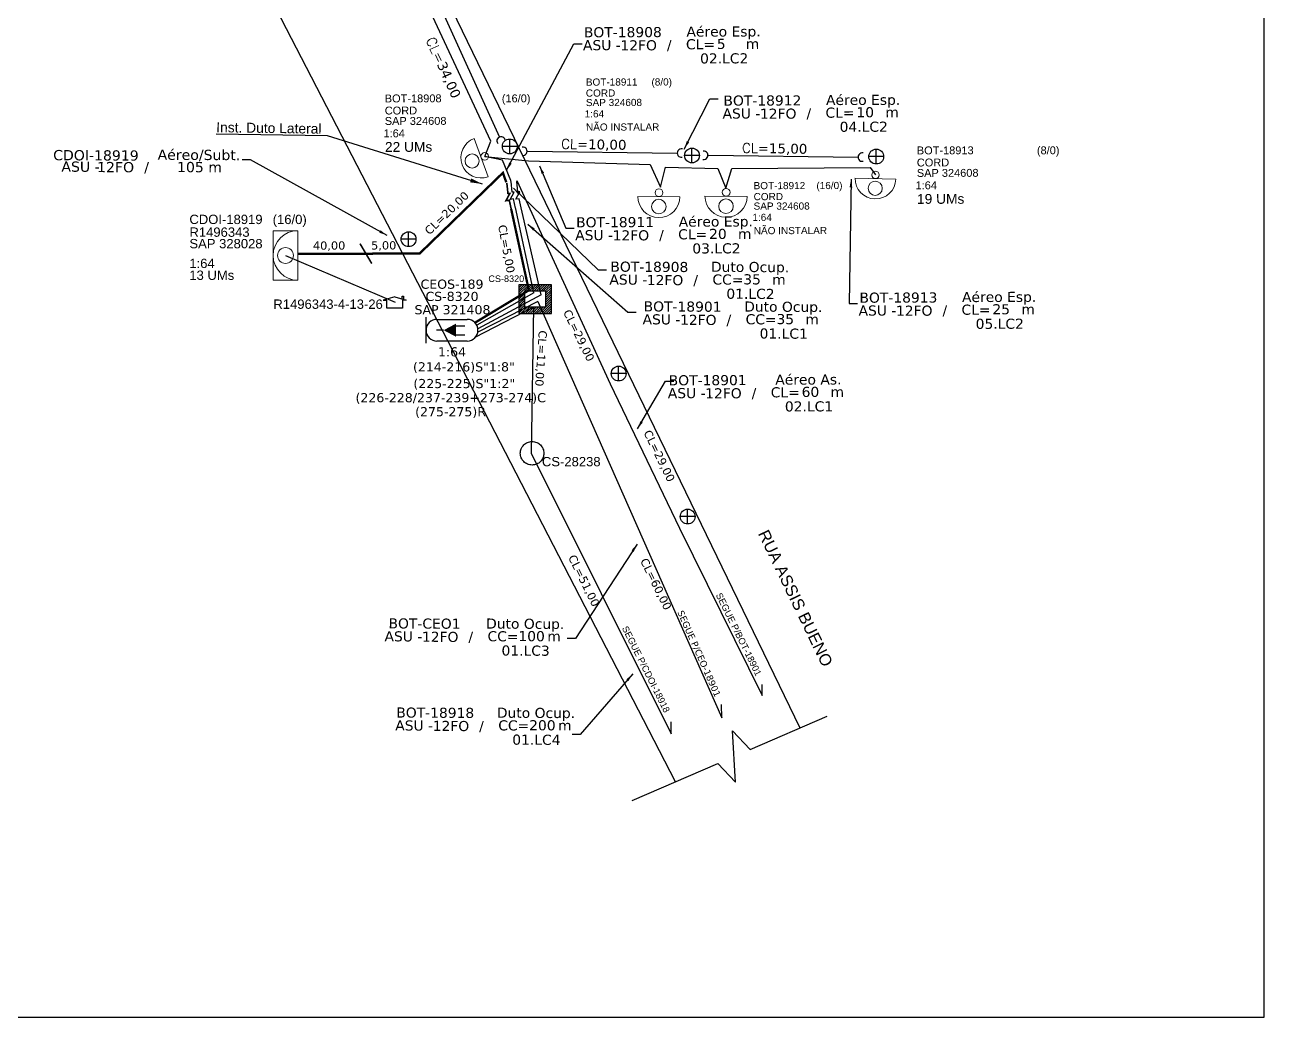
# Model space of a CAD drawing. Header units: metres. Extents: x -1286 to -445, y -500 to 94.
# Drawn here: x -745.7 to -445.1, y -499.8 to -259.2 of the extents above; entities that cross this region are included whole.
import ezdxf
from ezdxf.enums import TextEntityAlignment as Align

# ---------------------------------------------------------------- set-up
doc = ezdxf.new("R2010")
doc.units = ezdxf.units.M
doc.linetypes.add('PHANTOM2', pattern=[1.25, 0.625, -0.125, 0.125, -0.125, 0.125, -0.125])
for name, color, linetype in [('10.0-Cartográfico', 4, 'Continuous'), ('10.1-Caixas Subterrâneas', 5, 'Continuous'), ('20.4-CEOS', 1, 'Continuous'), ('CAP a instalar', 1, 'Continuous'), ('celulas gpon', 7, 'Continuous'), ('DROP DE CLIENTE', 140, 'Continuous'), ('label_cabos', 7, 'Continuous'), ('Legenda', 1, 'Continuous'), ('locais', 7, 'Continuous'), ('MUB_SEGMENTO', 7, 'Continuous'), ('Poste01', 7, 'Continuous'), ('SEGMENTO', 10, 'Continuous'), ('Subida Lateral', 5, 'Continuous'), ('surveys', 7, 'Continuous'), ('surveys legendas', 7, 'Continuous')]:
    doc.layers.add(name, color=color, linetype=linetype)
for name, color, linetype, lineweight in [("20.0-LEGENDA DOS CDO'S", 1, 'Continuous', 0), ('20.1-CDO_INTERIOR', 1, 'Continuous', 0), ('20.2-CDO_POSTE', 1, 'Continuous', 5), ('20.6-CORDOALHA_SUPORTE', 7, 'Continuous', 25)]:
    doc.layers.add(name, color=color, linetype=linetype, lineweight=lineweight)
doc.layers.add('EXTRA', color=50, linetype='Continuous', plot=False)
doc.styles.add('ARIAL', font='arial.ttf')
doc.styles.add('DIGICADE', font='arial.ttf')
doc.styles.add('ROMANS', font='romans.shx')
doc.styles.add('siredit', font='verdana.ttf')
doc.linetypes.add('FENCELINE1', pattern='A,0.25,-0.1,[133,ltypeshp.shx,S=0.1,R=0,X=-0.1,Y=0],-0.1,1', length=1.45)
doc.dimstyles.new('CC', dxfattribs={"dimtxt": 0.8, "dimasz": 2, "dimexe": 0.18, "dimexo": 0.0625, "dimgap": 0.09, "dimtad": 0, "dimdec": 0, "dimrnd": 1, "dimzin": 0, "dimdsep": 46, "dimtxsty": 'siredit', "dimblk": 'NONE', "dimcen": 0, "dimse1": 1, "dimse2": 1, "dimsd1": 1, "dimsd2": 1, "dimclrt": 7, "dimadec": 0, "dimazin": 0, "dimtfac": 1, "dimtdec": 0, "dimtofl": 0, "dimtmove": 0, "dimatfit": 3, "dimfxl": 0, "dimtolj": 1, "dimtzin": 0, "dimarcsym": 0})

# ---------------------------------------------------------------- blocks, each defined once
blk = doc.blocks.new('MHMZ')
at = {"color": 0, "linetype": 'PHANTOM2'}
blk.add_circle((0, 0), 0.0000101, dxfattribs=at)
blk = doc.blocks.new('SURVEY_SURVEY')
for p, q in [((0, 0.0000127), (-0.0000126, 0.000009)), ((-0.0000126, 0.000009), (-0.0000086, 0.000009)), ((-0.0000086, 0), (-0.0000086, 0.000009)), ((0.0000086, 0), (-0.0000086, 0)), ((0, 0.0000127), (0.0000126, 0.000009)), ((0.0000084, 0.0000132), (0.0000098, 0.0000132)), ((0.0000084, 0.0000103), (0.0000084, 0.0000132)), ((0.0000126, 0.000009), (0.0000086, 0.000009)), ((0.0000086, 0.000009), (0.0000086, 0)), ((0.0000098, 0.0000132), (0.0000098, 0.0000099))]:
    blk.add_line(p, q)
blk = doc.blocks.new('*X70')
at = {"color": 0, "linetype": 'Continuous'}
for p, q in [((-1.25, 0.34099), (-0.49099, 1.1)), ((-1.25, 0.517767), (-0.667767, 1.1)), ((-1.25, 0.694544), (-0.844544, 1.1)), ((-1.25, 0.87132), (-1.02132, 1.1)), ((-1.25, 1.048097), (-1.198097, 1.1)), ((-0.789214, 0.625), (-0.314214, 1.1)), ((-0.612437, 0.625), (-0.137437, 1.1)), ((-0.43566, 0.625), (0.03934, 1.1)), ((-0.258883, 0.625), (0.216117, 1.1)), ((-0.082107, 0.625), (0.392893, 1.1)), ((0.09467, 0.625), (0.56967, 1.1)), ((0.271447, 0.625), (0.746447, 1.1)), ((0.448223, 0.625), (0.923223, 1.1)), ((0.625, 0.625), (1.1, 1.1)), ((0.801777, 0.625), (1.25, 1.073223)), ((-1.25, 0.164214), (-0.8035, 0.610714)), ((-1.25, -0.012563), (-0.8035, 0.433937)), ((-1.25, -0.18934), (-0.8035, 0.25716)), ((-1.25, -0.366117), (-0.8035, 0.080383)), ((0.8035, 0.449947), (1.25, 0.896447)), ((0.8035, 0.27317), (1.25, 0.71967)), ((0.8035, 0.096393), (1.25, 0.542893)), ((0.8035, -0.080383), (1.25, 0.366117)), ((0.8035, -0.25716), (1.25, 0.18934)), ((0.8035, -0.433937), (1.25, 0.012563)), ((-1.25, -0.542893), (-0.8035, -0.096393)), ((-1.25, -0.71967), (-0.8035, -0.27317)), ((-1.25, -0.896447), (-0.8035, -0.449947)), ((-1.25, -1.073223), (-0.801777, -0.625)), ((-1.1, -1.1), (-0.625, -0.625)), ((-0.923223, -1.1), (-0.448223, -0.625)), ((-0.746447, -1.1), (-0.271447, -0.625)), ((-0.56967, -1.1), (-0.09467, -0.625)), ((-0.392893, -1.1), (0.082107, -0.625)), ((-0.216117, -1.1), (0.258883, -0.625)), ((-0.03934, -1.1), (0.43566, -0.625)), ((0.137437, -1.1), (0.612437, -0.625)), ((0.314214, -1.1), (0.789214, -0.625)), ((0.49099, -1.1), (1.25, -0.34099)), ((0.667767, -1.1), (1.25, -0.517767)), ((0.8035, -0.610714), (1.25, -0.164214)), ((0.844544, -1.1), (1.25, -0.694544)), ((1.02132, -1.1), (1.25, -0.87132)), ((1.198097, -1.1), (1.25, -1.048097))]:
    blk.add_line(p, q, dxfattribs=at)
blk = doc.blocks.new('MANHOLE_MQ')
at = {"color": 0, "linetype": 'Continuous'}
for p, q in [((0.00000623, 0.00000569), (-0.00000627, 0.00000569)), ((-0.00000627, 0.00000569), (-0.00000627, -0.00000531)), ((0.00000623, -0.00000531), (0.00000623, 0.00000569)), ((-0.00000404, 0.00000331), (0.00000399, 0.00000331)), ((-0.00000404, -0.00000294), (-0.00000404, 0.00000331)), ((0.00000399, 0.00000331), (0.00000399, -0.00000294)), ((0.00000399, -0.00000294), (-0.00000404, -0.00000294)), ((0.00000399, -0.00000294), (0.00000399, -0.00000294)), ((-0.00000627, -0.00000531), (0.00000623, -0.00000531))]:
    blk.add_line(p, q, dxfattribs=at)
at = {"color": 0, "linetype": 'Continuous', "xscale": 5e-06, "yscale": 5e-06, "zscale": 1e-05}
blk.add_blockref('*X70', (-0.00000002, 0.00000019), dxfattribs=at)
blk = doc.blocks.new('Poste')
at = {"layer": 'locais', "color": 10}
for points in [[(-43.06984251, -22.89587746), (-43.06984251, -22.89586594)], [(-43.06983675, -22.8958717), (-43.06984827, -22.8958717)]]:
    blk.add_lwpolyline(points, dxfattribs=at)
blk.add_circle((-43.06984251, -22.8958717), 0.00000576, dxfattribs=at)
blk = doc.blocks.new('CDOE_CT_POST_DESENHO')
at = {"color": 0}
blk.add_line((2.14, 0.39), (-2.11, 0.39), dxfattribs=at)
for centre, radius in [((0.01, 1.4), 0.733), ((0.01, 0), 0.393)]:
    blk.add_circle(centre, radius, dxfattribs=at)
blk.add_arc((0.01, 0.39), 2.12, 0, 180, dxfattribs=at)
blk = doc.blocks.new('_None')
blk = doc.blocks.new('Inst CB DT OCUP CFOA-SM-ASU-120-S-12')
at = {"layer": 'label_cabos', "color": 0, "style": 'siredit'}
for tag, flags, p in [('ID_ATIVIDADE', 3, (1.31, 2.67)), ('FATOR', 1, (11.56, 2.55))]:
    blk.add_attdef(tag, text='', height=1, rotation=359.69, dxfattribs=dict(at, flags=flags)).set_placement(p, align=Align.MIDDLE_CENTER)
for tag, p in [('DESTINO_CABO', (3.13, 1.26)), ('TIPO_CABO', (13.11, 1.24)), ('TIPO_CABO', (1.26, 0)), ('CABO', (4.69, -0.05)), ('/', (7.71, -0.05)), ('LANCE', (10.91, 0)), ('UND', (15.96, 0)), ('FID', (13.15, -1.41))]:
    blk.add_attdef(tag, text='', height=1, rotation=359.69, dxfattribs=at).set_placement(p, align=Align.MIDDLE_CENTER)
blk.add_attdef('QTDE', (12.43, -0.47), '', height=1, rotation=359.69, dxfattribs=at)
blk = doc.blocks.new('Inst CB AS CFOA-SM-ASU-120-S-12')
at = {"layer": 'label_cabos', "color": 0, "style": 'siredit'}
for tag, flags, p in [('ID_ATIVIDADE', 3, (1.31, 2.67)), ('FATOR', 1, (11.56, 2.55))]:
    blk.add_attdef(tag, text='', height=1, rotation=359.69, dxfattribs=dict(at, flags=flags)).set_placement(p, align=Align.MIDDLE_CENTER)
for tag, p in [('DESTINO_CABO', (3.13, 1.26)), ('TIPO_CABO', (13.11, 1.24)), ('TIPO_CABO', (1.26, 0)), ('CABO', (4.69, -0.05)), ('/', (7.71, -0.05)), ('LANCE', (10.81, 0)), ('UND', (15.96, 0)), ('FID', (13.15, -1.41))]:
    blk.add_attdef(tag, text='', height=1, rotation=359.69, dxfattribs=at).set_placement(p, align=Align.MIDDLE_CENTER)
blk.add_attdef('QTDE', (12.43, -0.47), '', height=1, rotation=359.69, dxfattribs=at)
blk = doc.blocks.new('Inst CB ESP CFOA-SM-ASU-120-S-12')
at = {"layer": 'label_cabos', "color": 0, "style": 'siredit'}
for tag, flags, p in [('ID_ATIVIDADE', 3, (1.31, 2.67)), ('FATOR', 1, (11.56, 2.55))]:
    blk.add_attdef(tag, text='', height=1, rotation=359.69, dxfattribs=dict(at, flags=flags)).set_placement(p, align=Align.MIDDLE_CENTER)
for tag, p in [('DESTINO_CABO', (3.13, 1.26)), ('TIPO_CABO', (13.11, 1.24)), ('TIPO_CABO', (1.26, 0)), ('CABO', (4.69, -0.05)), ('/', (7.71, -0.05)), ('LANCE', (10.81, 0)), ('UND', (15.96, 0)), ('FID', (13.15, -1.41))]:
    blk.add_attdef(tag, text='', height=1, rotation=359.69, dxfattribs=at).set_placement(p, align=Align.MIDDLE_CENTER)
blk.add_attdef('QTDE', (12.43, -0.47), '', height=1, rotation=359.69, dxfattribs=at)
blk = doc.blocks.new('CDOE_CT_POSTE')
at = {"layer": "20.0-LEGENDA DOS CDO'S", "color": 0, "style": 'ARIAL'}
for tag, p in [('CDO_N', (0.12, 5.25)), ('CORDOALHA', (0.12, 4.02)), ('SAP', (0.12, 2.96)), ('1:XX', (0.14, 1.23)), ('UMS', (0.14, 0.22))]:
    blk.add_attdef(tag, p, '', height=0.68, rotation=0.118, dxfattribs=at)
blk.add_attdef('FIBRAS_UTILIZADAS', text='', height=0.68, rotation=0.118, dxfattribs=at).set_placement((7.83, 5.26), align=Align.CENTER)
blk = doc.blocks.new('LEGENDA DOS CABOS')
at = {"layer": 'EXTRA', "color": 0, "style": 'siredit'}
for tag, p in [('ID', (4.6, 0.97)), ('XX', (9.03, 0.97))]:
    blk.add_attdef(tag, text='', height=0.48, rotation=359.69, dxfattribs=at).set_placement(p, align=Align.MIDDLE_CENTER)
at = {"layer": 'Legenda', "color": 0, "style": 'siredit'}
for tag, p in [('TIPO_CABO', (1.31, 0)), ('CABO', (4.69, -0.05)), ('/', (6.81, -0.05)), ('METROS', (10.03, -0.05))]:
    blk.add_attdef(tag, text='', height=0.8, rotation=359.69, dxfattribs=at).set_placement(p, align=Align.MIDDLE_CENTER)
blk = doc.blocks.new('Inst CDOE-16 CAIXA DIST OPT CDOE 48F_16D C_SPL_2_1_8')
at = {"layer": "20.0-LEGENDA DOS CDO'S", "color": 0}
for tag, p, style, flags in [('ID_ATIVIDADE', (0.12, 6.47), 'ARIAL', 3), ('FATOR', (7.92, 6.47), 'ARIAL', 1), ('QTDE', (0.1, -1.17), 'DIGICADE', 3)]:
    blk.add_attdef(tag, p, '', height=0.8, rotation=0.118, dxfattribs=dict(at, style=style, flags=flags))
at = {"layer": "20.0-LEGENDA DOS CDO'S", "color": 0, "style": 'ARIAL'}
for tag, p, height in [('FID', (0.12, 5.25), 0.8), ('CORDOALHA', (0.12, 4.02), 0.8), ('SAP', (0.12, 2.96), 0.8), ('1:XX', (-0.01, 1.7), 0.8), ('UMS', (0.14, 0.22), 1)]:
    blk.add_attdef(tag, p, '', height=height, rotation=0.118, dxfattribs=at)
blk.add_attdef('FIBRAS_UTILIZADAS', text='', height=0.8, rotation=0.118, dxfattribs=at).set_placement((13.48, 5.26), align=Align.CENTER)

msp = doc.modelspace()

# ---------------------------------------------------------------- linework, layer by layer
msp.add_lwpolyline([(-1286.07, -499.81), (-445.07, -499.81), (-445.07, 94.19), (-1286.07, 94.19)], close=True)
at = {"color": 7, "const_width": 0.4}
msp.add_lwpolyline([(-664.37, -312.27), (-661.52, -317.1)], dxfattribs=at)
at = {"color": 2, "linetype": 'Continuous'}
msp.add_lwpolyline([(-598.38, -447.27), (-577.56, -438.27), (-573.27, -442.8), (-574.01, -430.35), (-569.73, -434.88), (-551.05, -426.81)], dxfattribs=at)
at = {"layer": '10.0-Cartográfico', "color": 4}
for points in [[(-670.02, -196.28), (-656.03, -226.63), (-655.98, -226.75), (-557.67, -429.67)], [(-587.83, -442.71), (-638.03, -345.5), (-706.8, -212.59)]]:
    msp.add_lwpolyline(points, dxfattribs=at)
at = {"layer": '20.1-CDO_INTERIOR', "color": 1, "lineweight": 18}
msp.add_lwpolyline([(-685.45, -321.13), (-685.45, -309.11), (-679.44, -309.11), (-679.43, -321.13)], close=True, dxfattribs=at)
msp.add_circle((-682.44, -315.12), 1.92, dxfattribs=at)
msp.add_arc((-679.44, -315.12), 6.01, 90.0276, 270.0276, dxfattribs=at)
at = {"layer": '20.4-CEOS', "color": 5}
for p, q in [((-645.73, -330.63), (-638.39, -330.63)), ((-638.39, -335.86), (-645.73, -335.86))]:
    msp.add_line(p, q, dxfattribs=at)
for points in [[(-648.35, -336.4), (-648.35, -330.09)], [(-644.09, -333.24), (-645.85, -333.24)], [(-641.19, -332.21), (-638.97, -332.21)], [(-641.19, -334.38), (-638.97, -334.38)]]:
    msp.add_lwpolyline(points, dxfattribs=at)
msp.add_lwpolyline([(-644.09, -333.24, 0, 3.23, 0), (-641.06, -333.24, 3.23, 3.23, 0)], format="xyseb", dxfattribs=at)
for centre, start, end in [((-645.73, -333.24), 90, 270), ((-638.39, -333.24), 270, 90)]:
    msp.add_arc(centre, 2.62, start, end, dxfattribs=at)
at = {"layer": '20.6-CORDOALHA_SUPORTE'}
for points in [[(-645.62, -253.37), (-630.58, -286.42)], [(-623.76, -289.87), (-587.45, -290.29)], [(-579.89, -290.84), (-543.58, -291.26)]]:
    msp.add_lwpolyline(points, dxfattribs=at)
for points in [[(-629.16, -287.13, 1.231752), (-630.99, -287.96)], [(-625.06, -290.85, 1.175511), (-625.01, -288.83)], [(-586.2, -289.3, 1.231752), (-586.22, -291.3)], [(-581.19, -291.82, 1.175511), (-581.14, -289.81)], [(-542.33, -290.27, 1.231752), (-542.35, -292.28)]]:
    msp.add_lwpolyline(points, format="xyb", dxfattribs=at)
at = {"layer": 'CAP a instalar', "color": 7, "linetype": 'FENCELINE1', "ltscale": 5}
for points in [[(-627.74, -297.32), (-627.8, -296.92), (-629.84, -292.03), (-634.13, -291.11), (-632.65, -287.44), (-651.71, -246.41), (-664.53, -219.09), (-667.27, -218.42)], [(-634.13, -291.11), (-623.52, -292.18), (-594.01, -293.03), (-591.51, -298.59), (-590.26, -293.68), (-577.61, -294.02), (-575.68, -298.84), (-574.22, -294.02), (-540.66, -293.79), (-539.32, -295.58)], [(-626.38, -296.96), (-626.38, -296.94), (-603.72, -346.22), (-586.86, -381.25), (-566.85, -421.83), (-566.85, -419.12)], [(-622.21, -324.21), (-626.66, -303.5)], [(-620.42, -324.66), (-625.3, -303.54)]]:
    msp.add_lwpolyline(points, dxfattribs=at)
at = {"layer": 'CAP a instalar', "color": 1, "linetype": 'FENCELINE1', "ltscale": 5, "const_width": 0.566}
msp.add_lwpolyline([(-628.91, -297.38), (-629.71, -295.08), (-649.92, -314.65), (-679.44, -314.74)], dxfattribs=at)
at = {"layer": 'CAP a instalar', "color": 1, "ltscale": 5, "const_width": 0.566}
for points in [[(-623.43, -323.56), (-627.7, -303.92)], [(-623.43, -323.56), (-636.51, -331.43)]]:
    msp.add_lwpolyline(points, dxfattribs=at)
at = {"layer": 'CAP a instalar', "color": 7, "ltscale": 5}
for points in [[(-622.21, -324.21), (-636.04, -332.02)], [(-620.42, -324.66), (-635.83, -332.87)], [(-622.3, -327.66), (-636.52, -335.05)], [(-621.27, -326.29), (-635.8, -333.74)], [(-622.3, -327.66), (-622.87, -363.05), (-588.87, -431.11), (-588.91, -428.2)], [(-621.27, -326.29), (-576.62, -427.2), (-576.72, -424.01)]]:
    msp.add_lwpolyline(points, dxfattribs=at)
at = {"layer": 'DROP DE CLIENTE'}
msp.add_lwpolyline([(-682.44, -315.12), (-655.86, -326.41)], dxfattribs=at)
at = {"layer": 'Subida Lateral', "color": 5, "const_width": 0.4}
msp.add_lwpolyline([(-627.69, -303.94), (-628.17, -301.73), (-628.98, -301.84), (-628.03, -300.07), (-628.5, -300.06), (-628.77, -297.52)], dxfattribs=at)
at = {"layer": 'Subida Lateral', "color": 7}
for points in [[(-626.66, -303.63), (-627.14, -301.42), (-627.95, -301.53), (-627, -299.76), (-627.47, -299.75), (-627.74, -297.21)], [(-625.26, -303.57), (-625.75, -301.36), (-626.55, -301.47), (-625.6, -299.7), (-626.07, -299.69), (-626.35, -297.15)]]:
    msp.add_lwpolyline(points, dxfattribs=at)

# ---------------------------------------------------------------- block references
at = {"layer": '10.1-Caixas Subterrâneas', "color": 30, "xscale": 630876.2741717817, "yscale": 630876.2741717817, "zscale": 630876.2741717817, "rotation": 180.0000000000631}
msp.add_blockref('MANHOLE_MQ', (-621.9, -325.57), dxfattribs=at)
at = {"layer": '10.1-Caixas Subterrâneas', "xscale": 282925.4491441505, "yscale": 282925.4491441505, "zscale": 282925.4491441505, "rotation": 203}
msp.add_blockref('MHMZ', (-622.64, -363.08), dxfattribs=at)
at = {"layer": "20.0-LEGENDA DOS CDO'S", "color": 252}
ref = msp.add_blockref('CDOE_CT_POSTE', (-609.86, -285.34), dxfattribs=dict(at, xscale=2.168761134509999, yscale=2.168761134509999, zscale=2.168761134509999))
ref.add_attrib('CDO_N', 'BOT-18911', (-609.6, -273.95), dxfattribs={"color": 0, "height": 1.735, "rotation": 0.118, "style": 'ARIAL'})
ref.add_attrib('CORDOALHA', 'CORD', (-609.6, -276.61), dxfattribs={"color": 0, "height": 1.735, "rotation": 0.118, "style": 'ARIAL'})
ref.add_attrib('SAP', 'SAP 324608', (-609.59, -278.91), dxfattribs={"color": 0, "height": 1.735, "rotation": 0.118, "style": 'ARIAL'})
ref.add_attrib('1:XX', '1:64', (-609.89, -281.65), dxfattribs={"color": 0, "height": 1.735, "rotation": 0.118, "style": 'ARIAL'})
ref.add_attrib('UMS', 'NÃO INSTALAR', (-609.56, -284.86), dxfattribs={"color": 0, "height": 1.735, "rotation": 0.118, "style": 'ARIAL'})
ref.add_attrib('FIBRAS_UTILIZADAS', '     (8/0)', dxfattribs={"color": 0, "height": 1.735, "rotation": 0.118, "style": 'ARIAL'}).set_placement((-592.88, -273.92), align=Align.CENTER)
at = {"layer": "20.0-LEGENDA DOS CDO'S", "color": 7, "lineweight": 0, "xscale": 2.385020927231816, "yscale": 2.385020927231816, "zscale": 2.385020927231816}
for p, values in [((-658.66, -290.53), {'FID': 'BOT-18908', 'CORDOALHA': 'CORD', 'SAP': 'SAP 324608', '1:XX': '1:64', 'UMS': '22 UMs', 'FIBRAS_UTILIZADAS': '(16/0)'}), ((-529.61, -303.13), {'FID': 'BOT-18913', 'CORDOALHA': 'CORD', 'SAP': 'SAP 324608', '1:XX': '1:64', 'UMS': '19 UMs', 'FIBRAS_UTILIZADAS': '(8/0)'})]:
    msp.add_blockref('Inst CDOE-16 CAIXA DIST OPT CDOE 48F_16D C_SPL_2_1_8', p, dxfattribs=at).add_auto_attribs(values)
at = {"layer": "20.0-LEGENDA DOS CDO'S", "color": 252}
ref = msp.add_blockref('CDOE_CT_POSTE', (-569.18, -310.44), dxfattribs=dict(at, xscale=2.168761134509999, yscale=2.168761134509999, zscale=2.168761134509999))
ref.add_attrib('CDO_N', 'BOT-18912', (-568.92, -299.06), dxfattribs={"color": 0, "height": 1.735, "rotation": 0.118, "style": 'ARIAL'})
ref.add_attrib('CORDOALHA', 'CORD', (-568.91, -301.72), dxfattribs={"color": 0, "height": 1.735, "rotation": 0.118, "style": 'ARIAL'})
ref.add_attrib('SAP', 'SAP 324608', (-568.91, -304.02), dxfattribs={"color": 0, "height": 1.735, "rotation": 0.118, "style": 'ARIAL'})
ref.add_attrib('1:XX', '1:64', (-569.2, -306.75), dxfattribs={"color": 0, "height": 1.735, "rotation": 0.118, "style": 'ARIAL'})
ref.add_attrib('UMS', 'NÃO INSTALAR', (-568.87, -309.97), dxfattribs={"color": 0, "height": 1.735, "rotation": 0.118, "style": 'ARIAL'})
ref.add_attrib('FIBRAS_UTILIZADAS', '     (16/0)', dxfattribs={"color": 0, "height": 1.735, "rotation": 0.118, "style": 'ARIAL'}).set_placement((-552.2, -299.03), align=Align.CENTER)
at = {"layer": '20.2-CDO_POSTE', "color": 7}
for p, xscale, yscale, zscale, rotation in [((-634.13, -291.11), 2.328617609519684, 2.328617609519684, 2.328617609519684, 110.2019306554257), ((-539.32, -295.58), 2.328617609519365, 2.328617609519365, 2.328617609519365, 178.7115969377912)]:
    msp.add_blockref('CDOE_CT_POST_DESENHO', p, dxfattribs=dict(at, xscale=xscale, yscale=yscale, zscale=zscale, rotation=rotation))
at = {"layer": '20.2-CDO_POSTE', "color": 8, "xscale": 2.411178280764803, "yscale": 2.411178280764803, "zscale": 2.411178280764803, "rotation": 179.5318639196658}
for p in [(-591.85, -299.9), (-575.56, -299.81)]:
    msp.add_blockref('CDOE_CT_POST_DESENHO', p, dxfattribs=at)
at = {"layer": 'label_cabos'}
ref = msp.add_blockref('Inst CB ESP CFOA-SM-ASU-120-S-12', (-608.27, -264.13), dxfattribs=dict(at, xscale=2.448669479930761, yscale=2.448669479930761, zscale=2.448669479930761, rotation=0.4634636605992014))
ref.add_attrib('DESTINO_CABO', 'BOT-18908', dxfattribs={"color": 0, "height": 2.449, "rotation": 0.1535, "style": 'siredit'}).set_placement((-600.63, -260.98), align=Align.MIDDLE_CENTER)
ref.add_attrib('TIPO_CABO', 'Aéreo Esp.', dxfattribs={"color": 0, "height": 2.449, "rotation": 0.1535, "style": 'siredit'}).set_placement((-576.2, -260.82), align=Align.MIDDLE_CENTER)
ref.add_attrib('CABO', '12FO', dxfattribs={"color": 0, "height": 2.449, "rotation": 0.1535, "style": 'siredit'}).set_placement((-596.79, -264.17), align=Align.MIDDLE_CENTER)
ref.add_attrib('/', '/', dxfattribs={"color": 0, "height": 2.45, "rotation": 0.1535, "style": 'siredit'}).set_placement((-589.38, -264.11), align=Align.MIDDLE_CENTER)
ref.add_attrib('TIPO_CABO', 'ASU - ', dxfattribs={"color": 0, "height": 2.449, "rotation": 0.1535, "style": 'siredit'}).set_placement((-605.18, -264.12), align=Align.MIDDLE_CENTER)
ref.add_attrib('FID', '02.LC2', dxfattribs={"color": 0, "height": 2.449, "rotation": 0.1535, "style": 'siredit'}).set_placement((-576.05, -267.33), align=Align.MIDDLE_CENTER)
ref.add_attrib('LANCE', 'CL=', dxfattribs={"color": 0, "height": 2.449, "rotation": 0.1535, "style": 'siredit'}).set_placement((-581.8, -263.91), align=Align.MIDDLE_CENTER)
ref.add_attrib('QTDE', '5', (-577.83, -265.05), dxfattribs={"color": 0, "height": 2.45, "rotation": 0.1535, "style": 'siredit'})
ref.add_attrib('UND', 'm', dxfattribs={"color": 0, "height": 2.45, "rotation": 0.1535, "style": 'siredit'}).set_placement((-569.18, -263.81), align=Align.MIDDLE_CENTER)
ref = msp.add_blockref('Inst CB ESP CFOA-SM-ASU-120-S-12', (-574.42, -280.71), dxfattribs=dict(at, xscale=2.448669479930761, yscale=2.448669479930761, zscale=2.448669479930761, rotation=0.4634636605992014))
ref.add_attrib('DESTINO_CABO', 'BOT-18912', dxfattribs={"color": 0, "height": 2.449, "rotation": 0.1535, "style": 'siredit'}).set_placement((-566.78, -277.55), align=Align.MIDDLE_CENTER)
ref.add_attrib('TIPO_CABO', 'Aéreo Esp.', dxfattribs={"color": 0, "height": 2.449, "rotation": 0.1535, "style": 'siredit'}).set_placement((-542.35, -277.4), align=Align.MIDDLE_CENTER)
ref.add_attrib('CABO', '12FO', dxfattribs={"color": 0, "height": 2.449, "rotation": 0.1535, "style": 'siredit'}).set_placement((-562.95, -280.74), align=Align.MIDDLE_CENTER)
ref.add_attrib('/', '/', dxfattribs={"color": 0, "height": 2.45, "rotation": 0.1535, "style": 'siredit'}).set_placement((-555.53, -280.68), align=Align.MIDDLE_CENTER)
ref.add_attrib('TIPO_CABO', 'ASU - ', dxfattribs={"color": 0, "height": 2.449, "rotation": 0.1535, "style": 'siredit'}).set_placement((-571.33, -280.69), align=Align.MIDDLE_CENTER)
ref.add_attrib('FID', '04.LC2', dxfattribs={"color": 0, "height": 2.449, "rotation": 0.1535, "style": 'siredit'}).set_placement((-542.2, -283.91), align=Align.MIDDLE_CENTER)
ref.add_attrib('LANCE', 'CL=', dxfattribs={"color": 0, "height": 2.449, "rotation": 0.1535, "style": 'siredit'}).set_placement((-547.96, -280.49), align=Align.MIDDLE_CENTER)
ref.add_attrib('QTDE', '10', (-543.98, -281.62), dxfattribs={"color": 0, "height": 2.449, "rotation": 0.1535, "style": 'siredit'})
ref.add_attrib('UND', 'm', dxfattribs={"color": 0, "height": 2.45, "rotation": 0.1535, "style": 'siredit'}).set_placement((-535.33, -280.39), align=Align.MIDDLE_CENTER)
at = {"layer": 'label_cabos', "color": 1, "lineweight": 0}
ref = msp.add_blockref('LEGENDA DOS CABOS', (-738.96, -294.88), dxfattribs=dict(at, xscale=2.482477044474891, yscale=2.482477044474891, zscale=2.482477044474891))
ref.add_attrib('ID', 'CDOI-18919', dxfattribs={"color": 0, "height": 2.482, "rotation": 359.69, "style": 'siredit'}).set_placement((-728.43, -290.84), align=Align.MIDDLE_CENTER)
ref.add_attrib('CABO', '12FO', dxfattribs={"color": 0, "height": 2.482, "rotation": 359.69, "style": 'siredit'}).set_placement((-723.66, -293.7), align=Align.MIDDLE_CENTER)
ref.add_attrib('METROS', '105 m', dxfattribs={"color": 0, "height": 2.482, "rotation": 359.69, "style": 'siredit'}).set_placement((-703.31, -293.7), align=Align.MIDDLE_CENTER)
ref.add_attrib('XX', 'Aéreo/Subt.', dxfattribs={"color": 0, "height": 2.4825, "rotation": 359.69, "style": 'siredit'}).set_placement((-703.44, -290.73), align=Align.MIDDLE_CENTER)
ref.add_attrib('/', '/', dxfattribs={"color": 0, "height": 2.48, "rotation": 359.69, "style": 'siredit'}).set_placement((-716.14, -293.7), align=Align.MIDDLE_CENTER)
ref.add_attrib('TIPO_CABO', 'ASU -', dxfattribs={"color": 0, "height": 2.482, "rotation": 359.69, "style": 'siredit'}).set_placement((-732.16, -293.59), align=Align.MIDDLE_CENTER)
at = {"layer": 'label_cabos'}
ref = msp.add_blockref('Inst CB ESP CFOA-SM-ASU-120-S-12', (-610.16, -310.2), dxfattribs=dict(at, xscale=2.448669479930761, yscale=2.448669479930761, zscale=2.448669479930761, rotation=0.4634636605992014))
ref.add_attrib('DESTINO_CABO', 'BOT-18911', dxfattribs={"color": 0, "height": 2.449, "rotation": 0.1535, "style": 'siredit'}).set_placement((-602.51, -307.05), align=Align.MIDDLE_CENTER)
ref.add_attrib('TIPO_CABO', 'Aéreo Esp.', dxfattribs={"color": 0, "height": 2.449, "rotation": 0.1535, "style": 'siredit'}).set_placement((-578.08, -306.89), align=Align.MIDDLE_CENTER)
ref.add_attrib('CABO', '12FO', dxfattribs={"color": 0, "height": 2.449, "rotation": 0.1535, "style": 'siredit'}).set_placement((-598.68, -310.24), align=Align.MIDDLE_CENTER)
ref.add_attrib('/', '/', dxfattribs={"color": 0, "height": 2.45, "rotation": 0.1535, "style": 'siredit'}).set_placement((-591.27, -310.18), align=Align.MIDDLE_CENTER)
ref.add_attrib('TIPO_CABO', 'ASU - ', dxfattribs={"color": 0, "height": 2.449, "rotation": 0.1535, "style": 'siredit'}).set_placement((-607.07, -310.19), align=Align.MIDDLE_CENTER)
ref.add_attrib('FID', '03.LC2', dxfattribs={"color": 0, "height": 2.449, "rotation": 0.1535, "style": 'siredit'}).set_placement((-577.93, -313.4), align=Align.MIDDLE_CENTER)
ref.add_attrib('LANCE', 'CL=', dxfattribs={"color": 0, "height": 2.449, "rotation": 0.1535, "style": 'siredit'}).set_placement((-583.69, -309.98), align=Align.MIDDLE_CENTER)
ref.add_attrib('QTDE', '20', (-579.71, -311.12), dxfattribs={"color": 0, "height": 2.449, "rotation": 0.1535, "style": 'siredit'})
ref.add_attrib('UND', 'm', dxfattribs={"color": 0, "height": 2.45, "rotation": 0.1535, "style": 'siredit'}).set_placement((-571.07, -309.88), align=Align.MIDDLE_CENTER)
at = {"layer": 'label_cabos', "color": 0, "lineweight": 0}
ref = msp.add_blockref('Inst CB DT OCUP CFOA-SM-ASU-120-S-12', (-601.86, -320.96), dxfattribs=dict(at, xscale=2.448669479927378, yscale=2.448669479927378, zscale=2.448669479927378))
ref.add_attrib('DESTINO_CABO', 'BOT-18908', dxfattribs={"color": 0, "height": 2.449, "rotation": 359.69, "style": 'siredit'}).set_placement((-594.2, -317.87), align=Align.MIDDLE_CENTER)
ref.add_attrib('CABO', '12FO', dxfattribs={"color": 0, "height": 2.449, "rotation": 359.69, "style": 'siredit'}).set_placement((-590.39, -321.09), align=Align.MIDDLE_CENTER)
ref.add_attrib('TIPO_CABO', 'Duto Ocup.', dxfattribs={"color": 0, "height": 2.449, "rotation": 359.69, "style": 'siredit'}).set_placement((-569.77, -317.91), align=Align.MIDDLE_CENTER)
ref.add_attrib('/', '/', dxfattribs={"color": 0, "height": 2.45, "rotation": 359.69, "style": 'siredit'}).set_placement((-582.97, -321.09), align=Align.MIDDLE_CENTER)
ref.add_attrib('TIPO_CABO', 'ASU - ', dxfattribs={"color": 0, "height": 2.449, "rotation": 359.69, "style": 'siredit'}).set_placement((-598.77, -320.97), align=Align.MIDDLE_CENTER)
ref.add_attrib('FID', '01.LC2', dxfattribs={"color": 0, "height": 2.449, "rotation": 359.69, "style": 'siredit'}).set_placement((-569.67, -324.42), align=Align.MIDDLE_CENTER)
ref.add_attrib('LANCE', 'CC=', dxfattribs={"color": 0, "height": 2.449, "rotation": 359.69, "style": 'siredit'}).set_placement((-575.15, -320.96), align=Align.MIDDLE_CENTER)
ref.add_attrib('QTDE', '35', (-571.43, -322.12), dxfattribs={"color": 0, "height": 2.449, "rotation": 359.69, "style": 'siredit'})
ref.add_attrib('UND', 'm', dxfattribs={"color": 0, "height": 2.45, "rotation": 359.69, "style": 'siredit'}).set_placement((-562.77, -320.96), align=Align.MIDDLE_CENTER)
at = {"layer": 'label_cabos'}
ref = msp.add_blockref('Inst CB ESP CFOA-SM-ASU-120-S-12', (-541.43, -328.48), dxfattribs=dict(at, xscale=2.448669479930761, yscale=2.448669479930761, zscale=2.448669479930761, rotation=0.4634636605992014))
ref.add_attrib('DESTINO_CABO', 'BOT-18913', dxfattribs={"color": 0, "height": 2.449, "rotation": 0.1535, "style": 'siredit'}).set_placement((-533.79, -325.33), align=Align.MIDDLE_CENTER)
ref.add_attrib('TIPO_CABO', 'Aéreo Esp.', dxfattribs={"color": 0, "height": 2.449, "rotation": 0.1535, "style": 'siredit'}).set_placement((-509.36, -325.17), align=Align.MIDDLE_CENTER)
ref.add_attrib('CABO', '12FO', dxfattribs={"color": 0, "height": 2.449, "rotation": 0.1535, "style": 'siredit'}).set_placement((-529.96, -328.51), align=Align.MIDDLE_CENTER)
ref.add_attrib('/', '/', dxfattribs={"color": 0, "height": 2.45, "rotation": 0.1535, "style": 'siredit'}).set_placement((-522.54, -328.45), align=Align.MIDDLE_CENTER)
ref.add_attrib('TIPO_CABO', 'ASU - ', dxfattribs={"color": 0, "height": 2.449, "rotation": 0.1535, "style": 'siredit'}).set_placement((-538.34, -328.46), align=Align.MIDDLE_CENTER)
ref.add_attrib('FID', '05.LC2', dxfattribs={"color": 0, "height": 2.449, "rotation": 0.1535, "style": 'siredit'}).set_placement((-509.21, -331.68), align=Align.MIDDLE_CENTER)
ref.add_attrib('LANCE', 'CL=', dxfattribs={"color": 0, "height": 2.449, "rotation": 0.1535, "style": 'siredit'}).set_placement((-514.97, -328.26), align=Align.MIDDLE_CENTER)
ref.add_attrib('QTDE', '25', (-510.99, -329.39), dxfattribs={"color": 0, "height": 2.449, "rotation": 0.1535, "style": 'siredit'})
ref.add_attrib('UND', 'm', dxfattribs={"color": 0, "height": 2.45, "rotation": 0.1535, "style": 'siredit'}).set_placement((-502.34, -328.16), align=Align.MIDDLE_CENTER)
at = {"layer": 'label_cabos', "color": 0, "lineweight": 0}
ref = msp.add_blockref('Inst CB DT OCUP CFOA-SM-ASU-120-S-12', (-593.81, -330.6), dxfattribs=dict(at, xscale=2.448669479927378, yscale=2.448669479927378, zscale=2.448669479927378))
ref.add_attrib('DESTINO_CABO', 'BOT-18901', dxfattribs={"color": 0, "height": 2.449, "rotation": 359.69, "style": 'siredit'}).set_placement((-586.14, -327.51), align=Align.MIDDLE_CENTER)
ref.add_attrib('CABO', '12FO', dxfattribs={"color": 0, "height": 2.449, "rotation": 359.69, "style": 'siredit'}).set_placement((-582.33, -330.73), align=Align.MIDDLE_CENTER)
ref.add_attrib('TIPO_CABO', 'Duto Ocup.', dxfattribs={"color": 0, "height": 2.449, "rotation": 359.69, "style": 'siredit'}).set_placement((-561.71, -327.55), align=Align.MIDDLE_CENTER)
ref.add_attrib('/', '/', dxfattribs={"color": 0, "height": 2.45, "rotation": 359.69, "style": 'siredit'}).set_placement((-574.92, -330.73), align=Align.MIDDLE_CENTER)
ref.add_attrib('TIPO_CABO', 'ASU - ', dxfattribs={"color": 0, "height": 2.449, "rotation": 359.69, "style": 'siredit'}).set_placement((-590.72, -330.61), align=Align.MIDDLE_CENTER)
ref.add_attrib('FID', '01.LC1', dxfattribs={"color": 0, "height": 2.449, "rotation": 359.69, "style": 'siredit'}).set_placement((-561.61, -334.06), align=Align.MIDDLE_CENTER)
ref.add_attrib('LANCE', 'CC=', dxfattribs={"color": 0, "height": 2.449, "rotation": 359.69, "style": 'siredit'}).set_placement((-567.1, -330.6), align=Align.MIDDLE_CENTER)
ref.add_attrib('QTDE', '35', (-563.37, -331.76), dxfattribs={"color": 0, "height": 2.449, "rotation": 359.69, "style": 'siredit'})
ref.add_attrib('UND', 'm', dxfattribs={"color": 0, "height": 2.45, "rotation": 359.69, "style": 'siredit'}).set_placement((-554.72, -330.6), align=Align.MIDDLE_CENTER)
at = {"layer": 'label_cabos'}
ref = msp.add_blockref('Inst CB AS CFOA-SM-ASU-120-S-12', (-587.7, -348.51), dxfattribs=dict(at, xscale=2.448669479930761, yscale=2.448669479930761, zscale=2.448669479930761, rotation=0.4634636605992014))
ref.add_attrib('DESTINO_CABO', 'BOT-18901', dxfattribs={"color": 0, "height": 2.449, "rotation": 0.1535, "style": 'siredit'}).set_placement((-580.06, -345.36), align=Align.MIDDLE_CENTER)
ref.add_attrib('TIPO_CABO', 'Aéreo As.', dxfattribs={"color": 0, "height": 2.449, "rotation": 0.1535, "style": 'siredit'}).set_placement((-555.63, -345.2), align=Align.MIDDLE_CENTER)
ref.add_attrib('CABO', '12FO', dxfattribs={"color": 0, "height": 2.449, "rotation": 0.1535, "style": 'siredit'}).set_placement((-576.23, -348.54), align=Align.MIDDLE_CENTER)
ref.add_attrib('/', '/', dxfattribs={"color": 0, "height": 2.45, "rotation": 0.1535, "style": 'siredit'}).set_placement((-568.82, -348.48), align=Align.MIDDLE_CENTER)
ref.add_attrib('TIPO_CABO', 'ASU - ', dxfattribs={"color": 0, "height": 2.449, "rotation": 0.1535, "style": 'siredit'}).set_placement((-584.61, -348.49), align=Align.MIDDLE_CENTER)
ref.add_attrib('FID', '02.LC1', dxfattribs={"color": 0, "height": 2.449, "rotation": 0.1535, "style": 'siredit'}).set_placement((-555.48, -351.71), align=Align.MIDDLE_CENTER)
ref.add_attrib('LANCE', 'CL=', dxfattribs={"color": 0, "height": 2.449, "rotation": 0.1535, "style": 'siredit'}).set_placement((-561.24, -348.29), align=Align.MIDDLE_CENTER)
ref.add_attrib('QTDE', '60', (-557.26, -349.42), dxfattribs={"color": 0, "height": 2.449, "rotation": 0.1535, "style": 'siredit'})
ref.add_attrib('UND', 'm', dxfattribs={"color": 0, "height": 2.45, "rotation": 0.1535, "style": 'siredit'}).set_placement((-548.62, -348.19), align=Align.MIDDLE_CENTER)
at = {"layer": 'label_cabos', "color": 0, "lineweight": 0}
ref = msp.add_blockref('Inst CB DT OCUP CFOA-SM-ASU-120-S-12', (-656.41, -407.45), dxfattribs=dict(at, xscale=2.448669479927378, yscale=2.448669479927378, zscale=2.448669479927378))
ref.add_attrib('DESTINO_CABO', 'BOT-CEO1', dxfattribs={"color": 0, "height": 2.449, "rotation": 359.69, "style": 'siredit'}).set_placement((-648.74, -404.36), align=Align.MIDDLE_CENTER)
ref.add_attrib('CABO', '12FO', dxfattribs={"color": 0, "height": 2.449, "rotation": 359.69, "style": 'siredit'}).set_placement((-644.93, -407.58), align=Align.MIDDLE_CENTER)
ref.add_attrib('TIPO_CABO', 'Duto Ocup.', dxfattribs={"color": 0, "height": 2.449, "rotation": 359.69, "style": 'siredit'}).set_placement((-624.31, -404.41), align=Align.MIDDLE_CENTER)
ref.add_attrib('/', '/', dxfattribs={"color": 0, "height": 2.45, "rotation": 359.69, "style": 'siredit'}).set_placement((-637.52, -407.58), align=Align.MIDDLE_CENTER)
ref.add_attrib('TIPO_CABO', 'ASU - ', dxfattribs={"color": 0, "height": 2.449, "rotation": 359.69, "style": 'siredit'}).set_placement((-653.32, -407.47), align=Align.MIDDLE_CENTER)
ref.add_attrib('FID', '01.LC3', dxfattribs={"color": 0, "height": 2.449, "rotation": 359.69, "style": 'siredit'}).set_placement((-624.21, -410.92), align=Align.MIDDLE_CENTER)
ref.add_attrib('LANCE', 'CC=', dxfattribs={"color": 0, "height": 2.449, "rotation": 359.69, "style": 'siredit'}).set_placement((-629.69, -407.45), align=Align.MIDDLE_CENTER)
ref.add_attrib('QTDE', '100', (-625.97, -408.62), dxfattribs={"color": 0, "height": 2.449, "rotation": 359.69, "style": 'siredit'})
ref.add_attrib('UND', 'm', dxfattribs={"color": 0, "height": 2.45, "rotation": 359.69, "style": 'siredit'}).set_placement((-617.32, -407.45), align=Align.MIDDLE_CENTER)
ref = msp.add_blockref('Inst CB DT OCUP CFOA-SM-ASU-120-S-12', (-653.8, -429.07), dxfattribs=dict(at, xscale=2.448669479927378, yscale=2.448669479927378, zscale=2.448669479927378))
ref.add_attrib('DESTINO_CABO', 'BOT-18918', dxfattribs={"color": 0, "height": 2.449, "rotation": 359.69, "style": 'siredit'}).set_placement((-646.13, -425.98), align=Align.MIDDLE_CENTER)
ref.add_attrib('CABO', '12FO', dxfattribs={"color": 0, "height": 2.449, "rotation": 359.69, "style": 'siredit'}).set_placement((-642.32, -429.19), align=Align.MIDDLE_CENTER)
ref.add_attrib('TIPO_CABO', 'Duto Ocup.', dxfattribs={"color": 0, "height": 2.449, "rotation": 359.69, "style": 'siredit'}).set_placement((-621.7, -426.02), align=Align.MIDDLE_CENTER)
ref.add_attrib('/', '/', dxfattribs={"color": 0, "height": 2.45, "rotation": 359.69, "style": 'siredit'}).set_placement((-634.91, -429.19), align=Align.MIDDLE_CENTER)
ref.add_attrib('TIPO_CABO', 'ASU - ', dxfattribs={"color": 0, "height": 2.449, "rotation": 359.69, "style": 'siredit'}).set_placement((-650.71, -429.08), align=Align.MIDDLE_CENTER)
ref.add_attrib('FID', '01.LC4', dxfattribs={"color": 0, "height": 2.449, "rotation": 359.69, "style": 'siredit'}).set_placement((-621.6, -432.53), align=Align.MIDDLE_CENTER)
ref.add_attrib('LANCE', 'CC=', dxfattribs={"color": 0, "height": 2.449, "rotation": 359.69, "style": 'siredit'}).set_placement((-627.09, -429.06), align=Align.MIDDLE_CENTER)
ref.add_attrib('QTDE', '200', (-623.36, -430.23), dxfattribs={"color": 0, "height": 2.449, "rotation": 359.69, "style": 'siredit'})
ref.add_attrib('UND', 'm', dxfattribs={"color": 0, "height": 2.45, "rotation": 359.69, "style": 'siredit'}).set_placement((-614.71, -429.06), align=Align.MIDDLE_CENTER)
at = {"layer": 'Poste01', "color": 10, "xscale": 312118.349741223, "yscale": 312118.349741223, "zscale": 312118.349741223, "rotation": 359.999999927773}
for p in [(13442260.12, 7145932.99), (13442304.32, 7145930.79), (13442349, 7145930.53), (13442235.58, 7145910.5), (13442286.52, 7145877.93), (13442303.27, 7145843.25)]:
    msp.add_blockref('Poste', p, dxfattribs=at)
at = {"layer": 'surveys', "color": 255, "xscale": 220036.4303077587, "yscale": 220036.4303077587, "zscale": 220036.4303077587}
msp.add_blockref('SURVEY_SURVEY', (-655.97, -327.93), dxfattribs=at)

# ---------------------------------------------------------------- texts
at = {"layer": '10.1-Caixas Subterrâneas', "color": 30, "style": 'ARIAL'}
msp.add_text('CS-8320', height=1.578, dxfattribs=at).set_placement((-633.25, -321.54))
at = {"layer": '10.1-Caixas Subterrâneas', "style": 'ARIAL'}
msp.add_text('CS-28238', height=2.263, dxfattribs=at).set_placement((-620.26, -366.24))
at = {"layer": "20.0-LEGENDA DOS CDO'S", "color": 1, "style": 'ARIAL'}
for s, p in [('CDOI-18919', (-705.76, -307.5)), ('R1496343', (-705.75, -310.59)), ('SAP 328028', (-705.76, -313.38)), ('1:64', (-705.78, -318.17)), ('13 UMs', (-705.78, -321.04))]:
    msp.add_text(s, height=2.263, rotation=359.9724, dxfattribs=at).set_placement(p)
msp.add_text('(16/0)', height=2.263, rotation=359.9724, dxfattribs=at).set_placement((-681.43, -307.51), align=Align.CENTER)
at = {"layer": "20.0-LEGENDA DOS CDO'S", "color": 7, "style": 'ARIAL'}
for s, rotation, p in [('SEGUE P/BOT-18901', 296.257, (-572.53, -406.97)), ('SEGUE P/CDOI-18918', 296.5423, (-595.02, -415.45))]:
    msp.add_text(s, height=1.6, rotation=rotation, dxfattribs=at).set_placement(p, align=Align.MIDDLE_CENTER)
at = {"layer": '20.4-CEOS', "color": 5, "style": 'siredit'}
for s, p in [('CEOS-189', (-642.06, -320.97)), ('CS-8320', (-642.06, -323.94)), ('SAP 321408', (-641.95, -327.16)), ('1:64', (-642.06, -337.38))]:
    msp.add_text(s, height=2.216, dxfattribs=at).set_placement(p, align=Align.TOP_CENTER)
for s, height, p in [('(214-216)S"1:8"', 2.2159, (-651.53, -343.23)), ('(225-225)S"1:2"', 2.2159, (-651.43, -347.28)), ('(226-228/237-239+273-274)C', 2.2159, (-665.47, -350.71)), ('(275-275)R', 2.216, (-651.01, -354.11))]:
    msp.add_text(s, height=height, dxfattribs=at).set_placement(p)
at = {"layer": '20.4-CEOS', "color": 7, "style": 'siredit'}
msp.add_text('SEGUE P/CEO-18901', height=1.6, rotation=293.8686, dxfattribs=at).set_placement((-582.12, -411.66), align=Align.MIDDLE_CENTER)
at = {"layer": '20.6-CORDOALHA_SUPORTE', "color": 0, "style": 'ROMANS'}
for rotation, p in [(294.444, (-645.78, -268.78)), (359.3291, (-609.09, -289.34)), (359.3291, (-565.22, -290.31))]:
    msp.add_text('CL=', height=2.375, rotation=rotation, dxfattribs=at).set_placement(p, align=Align.RIGHT)
at = {"layer": '20.6-CORDOALHA_SUPORTE', "color": 0, "style": 'siredit'}
for s, rotation, p in [('34,00', 294.134, (-645.78, -268.78)), ('10,00', 359.0191, (-609.09, -289.34)), ('15,00', 359.0191, (-565.22, -290.31))]:
    msp.add_text(s, height=2.375, rotation=rotation, dxfattribs=at).set_placement(p)
at = {"layer": 'celulas gpon', "style": 'siredit'}
for s, rotation, p in [('CL=20,00', 44.0805, (-647.55, -310.27)), ('CL=5,00', 280.5071, (-630.89, -307.88)), ('CL=29,00', 296.1848, (-615.18, -328.85)), ('CL=11,00', 266.1868, (-621, -333.23)), ('CL=29,00', 296.1848, (-595.67, -358.06)), ('CL=51,00', 296.1848, (-613.95, -388.3)), ('CL=60,00', 296.1848, (-596.48, -389.12))]:
    msp.add_text(s, height=2, rotation=rotation, dxfattribs=at).set_placement(p)
for s, p in [('40,00', (-671.87, -312.71)), ('5,00', (-658.63, -312.67))]:
    msp.add_text(s, height=2, rotation=0.1792, dxfattribs=at).set_placement(p, align=Align.MIDDLE_CENTER)
at = {"layer": 'MUB_SEGMENTO', "color": 5, "style": 'ARIAL'}
msp.add_text('RUA ASSIS BUENO', height=2.8293, rotation=295.8489, dxfattribs=at).set_placement((-567.92, -382.53))
at = {"layer": 'SEGMENTO', "color": 1, "insert": (-686.49, -284.23), "char_height": 2.4, "width": 29.4977, "attachment_point": 5, "rotation": 359.1566, "style": 'ARIAL'}
msp.add_mtext('{\\fArial|b0|i0|c0|p34;Inst. Duto Lateral}', dxfattribs=at)
at = {"layer": 'surveys legendas', "color": 1, "style": 'ARIAL'}
msp.add_text('R1496343-4-13-26', height=2.2634, dxfattribs=at).set_placement((-685.39, -328.06))

# ---------------------------------------------------------------- leaders
at = {"layer": 'label_cabos'}
for points in [[(-628.82, -294.48), (-612.53, -263.85), (-610.53, -263.85)], [(-585.74, -289.32), (-579.54, -277.11), (-577.54, -277.11)], [(-620.83, -293.36), (-614.43, -308.48), (-612.43, -308.48)], [(-545.28, -296.64), (-545.71, -326.76), (-543.71, -326.76)], [(-627.17, -298.84), (-606.6, -318.62), (-604.6, -318.62)], [(-623.7, -307.5), (-599.39, -328.85), (-597.39, -328.85)], [(-597.08, -357.15), (-590.25, -345.6), (-588.25, -345.6)], [(-597.16, -385.1), (-612.1, -407.98), (-614.1, -407.98)], [(-598.23, -416.59), (-610.96, -431.28), (-612.96, -431.28)]]:
    msp.add_leader(points, dimstyle='CC', override={"dimgap": 0.09, "dimtad": 0}, dxfattribs=at)
at = {"layer": 'label_cabos', "color": 1}
for points, override in [([(-634.67, -297.8), (-672.27, -286.15), (-699.29, -285.71)], {"dimasz": 3}), ([(-657.83, -310.25), (-690.95, -291.95), (-692.95, -291.95)], {"dimgap": 0.09, "dimtad": 0})]:
    msp.add_leader(points, dimstyle='CC', override=override, dxfattribs=at)

doc.saveas('drawing.dxf')
